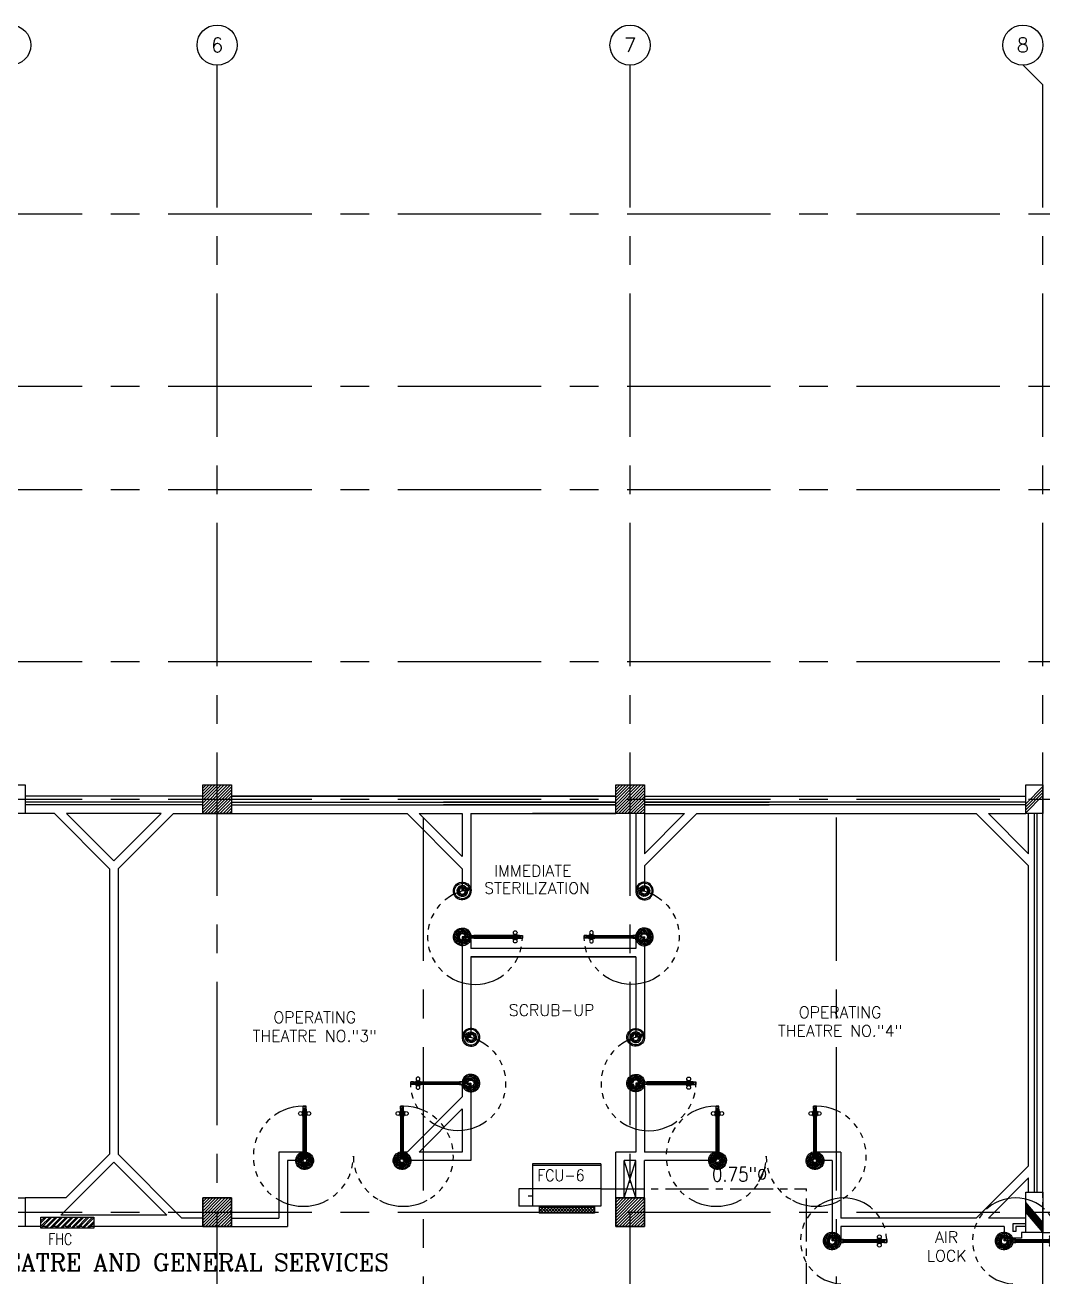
# Model space of a CAD drawing. Extents: x 417866242 to 417866861, y 43498051 to 43498155.
# Drawn here: x 417866803.92 to 417866821.67, y 43498132.91 to 43498154.73 of the extents above; entities that cross this region are included whole.
import ezdxf
from ezdxf.enums import TextEntityAlignment as Align

# ---------------------------------------------------------------- set-up
doc = ezdxf.new("R2010")
doc.units = 0
doc.header["$MEASUREMENT"] = 0
for name, pattern in [('CENTER2', [1.125, 0.75, -0.125, 0.125, -0.125]), ('CENTERX2', [4, 2.5, -0.5, 0.5, -0.5]), ('HIDDEN', [0.375, 0.25, -0.125])]:
    doc.linetypes.add(name, pattern=pattern)
doc.layers.get('0').update_dxf_attribs({"linetype": 'CONTINUOUS'})
for name, color, linetype in [('AC-CH', 6, 'CENTER2'), ('AC-CHT', 2, 'CONTINUOUS'), ('AX', 11, 'CONTINUOUS'), ('AX-CR', 7, 'CONTINUOUS'), ('AX-TXT', 2, 'CONTINUOUS'), ('AXES', 11, 'CENTERX2'), ('COL', 11, 'CONTINUOUS'), ('DOOR', 11, 'CONTINUOUS'), ('FCU', 6, 'CONTINUOUS'), ('FHC', 11, 'CONTINUOUS'), ('HAT', 11, 'CONTINUOUS'), ('INSUL', 11, 'CONTINUOUS'), ('RM-NAME', 11, 'CONTINUOUS'), ('ROOF', 11, 'CONTINUOUS'), ('SHAFT', 11, 'CONTINUOUS'), ('TEXTN', 2, 'CONTINUOUS'), ('WALL', 11, 'CONTINUOUS')]:
    doc.layers.add(name, color=color, linetype=linetype)
doc.styles.add('KHRS2', font='ROMANS.shx', dxfattribs={"height": 200})
doc.styles.add('ROMANC', font='romanc', dxfattribs={"height": 0.1})
doc.styles.add('ROMANS', font='ROMANS.shx', dxfattribs={"width": 0.6})

# ---------------------------------------------------------------- blocks, each defined once
blk = doc.blocks.new('A$C1DFA4FE8')
at = {"layer": 'DOOR', "color": 0, "linetype": 'ByBlock'}
for p, q in [((0.4128956971253501, 1630.930816745182), (0.4128956971253501, 1580.930816745182)), ((0.4128956971253501, 1580.930816745182), (0.4128956971253501, 1630.930816745182)), ((50.41289569712535, 1630.930816745182), (0.4128956971253501, 1630.930816745182)), ((50.41289569712535, 1580.930816745182), (0.4128956970962463, 1580.930816745706)), ((30.41289569712535, 1613.930816745182), (30.41289569712535, 1597.930816745182)), ((50.41289569712535, 1613.930816745211), (30.41289569712535, 1613.930816745211)), ((50.41289569712535, 1597.930816745182), (30.41289569712535, 1597.930816745182)), ((50.41289569712535, 1630.930816745182), (50.41289569712535, 1613.930816745211)), ((50.41289569712535, 1597.930816745182), (50.41289569712535, 1580.930816745182)), ((750.4128956971254, 1613.930816745211), (750.4128956971254, 1630.930816745211)), ((750.4128956971254, 1630.930816745211), (800.4128956971254, 1630.930816745211)), ((770.4128956971254, 1613.930816745211), (750.4128956971254, 1613.930816745211)), ((750.4128956971254, 1580.930816745211), (750.4128956971254, 1597.930816745211)), ((750.4128956971254, 1597.930816745211), (770.4128956971254, 1597.930816745211)), ((800.4128956971254, 1580.930816745211), (750.4128956971254, 1580.930816745211)), ((770.4128956971254, 1597.930816745211), (770.4128956971254, 1613.930816745211)), ((950.4128956971254, 1655.930816745211), (800.4128956971254, 1655.930816745211)), ((800.4128956971254, 1655.930816745211), (800.4128956971254, 1630.930816745211)), ((800.4128956971254, 1580.930816745211), (800.4128956971254, 1630.930816745211)), ((800.4128956971254, 1630.930816745211), (850.4128956971254, 1630.930816745211)), ((850.4128956971254, 1630.930816745211), (850.4128956971254, 1605.930816745211)), ((850.4128956971254, 1605.930816745211), (950.4128956971254, 1605.930816745211)), ((950.4128956971254, 1605.930816745211), (950.4128956971254, 1655.930816745211)), ((0.4128956971253501, 80.93081674524001), (0.4128956971253501, 130.93081674524)), ((0.4128956971253501, 130.93081674524), (0.4128956971253501, 80.93081674524001)), ((50.41289569712535, 130.93081674524), (0.4128956970962463, 130.9308167447161)), ((50.41289569712535, 80.93081674524001), (0.4128956971253501, 80.93081674524001)), ((30.41289569712535, 97.93081674524001), (30.41289569712535, 113.93081674524)), ((50.41289569712535, 113.93081674524), (30.41289569712535, 113.93081674524)), ((50.41289569712535, 97.9308167452109), (30.41289569712535, 97.9308167452109)), ((50.41289569712535, 113.93081674524), (50.41289569712535, 130.93081674524)), ((50.41289569712535, 80.93081674524001), (50.41289569712535, 97.9308167452109)), ((82.7704384757235, 130.93081674524), (82.7704384757235, 138.1308167452808)), ((172.7704384757235, 138.1308167452808), (82.7704384757235, 138.1308167452808)), ((82.7704384757235, 80.93081674524001), (82.7704384757235, 73.73081674517016)), ((172.7704384757235, 73.73081674517016), (82.7704384757235, 73.73081674517016)), ((95.37043847572932, 138.1308167452808), (95.37043847572932, 147.1308167452808)), ((95.37043847572932, 147.1308167452808), (160.1704384757177, 147.1308167452808)), ((95.37043847572932, 138.1308167452808), (160.1704384757177, 138.1308167452808)), ((95.37043847572932, 73.73081674517016), (95.37043847572932, 64.73081674517016)), ((95.37043847572932, 73.73081674517016), (160.1704384757177, 73.73081674517016)), ((95.37043847572932, 64.73081674517016), (160.1704384757177, 64.73081674517016)), ((160.1704384757177, 138.1308167452808), (160.1704384757177, 147.1308167452808)), ((160.1704384757177, 73.73081674517016), (160.1704384757177, 64.73081674517016)), ((172.7704384757235, 130.93081674524), (172.7704384757235, 138.1308167452808)), ((172.7704384757235, 80.93081674524001), (172.7704384757235, 73.73081674517016)), ((750.4128956971254, 130.9308167452109), (750.4128956971254, 113.9308167452109)), ((800.4128956971254, 130.9308167452109), (750.4128956971254, 130.9308167452109)), ((750.4128956971254, 113.9308167452109), (770.4128956971254, 113.9308167452109)), ((750.4128956971254, 97.9308167452109), (750.4128956971254, 80.9308167452109)), ((770.4128956971254, 97.9308167452109), (750.4128956971254, 97.9308167452109)), ((750.4128956971254, 80.9308167452109), (800.4128956971254, 80.9308167452109)), ((770.4128956971254, 113.9308167452109), (770.4128956971254, 97.9308167452109)), ((800.4128956971254, 130.9308167452109), (800.4128956971254, 80.9308167452109)), ((800.4128956971254, 55.9308167452109), (800.4128956971254, 80.9308167452109)), ((800.4128956971254, 80.9308167452109), (850.4128956971254, 80.9308167452109)), ((950.4128956971254, 55.9308167452109), (800.4128956971254, 55.9308167452109)), ((850.4128956971254, 105.9308167452109), (950.4128956971254, 105.9308167452109)), ((850.4128956971254, 80.9308167452109), (850.4128956971254, 105.9308167452109)), ((950.4128956971254, 105.9308167452109), (950.4128956971254, 55.9308167452109))]:
    blk.add_line(p, q, dxfattribs=at)
at = {"layer": 'DOOR', "linetype": 'ByBlock'}
for p, q in [((750.4128956971254, 1630.930816745211), (50.41289569712535, 1630.930816745182)), ((750.4128956971254, 1613.930816745211), (50.41289569712535, 1613.930816745211)), ((750.4128956971254, 1597.930816745211), (50.41289569712535, 1597.930816745182)), ((50.41289569712535, 1580.930816745182), (750.4128956971254, 1580.930816745211)), ((50.41289569712535, 130.93081674524), (750.4128956971254, 130.9308167452109)), ((750.4128956971254, 113.9308167452109), (50.41289569712535, 113.93081674524)), ((750.4128956971254, 97.9308167452109), (50.41289569712535, 97.9308167452109)), ((750.4128956971254, 80.9308167452109), (50.41289569712535, 80.93081674524001))]:
    blk.add_line(p, q, dxfattribs=at)
at = {"layer": 'DOOR', "color": 9, "linetype": 'ByBlock'}
for p, q in [((950.4128956971254, 1605.930816745211), (836.7029657046805, 1655.930816745211)), ((950.4128956971254, 1605.930816745211), (850.4128956971254, 1619.288102788705)), ((950.4128956971254, 1605.930816745211), (910.2671613812709, 1655.930816745211)), ((950.4128956971254, 105.9308167452109), (836.7029657046805, 55.9308167452109)), ((950.4128956971254, 105.9308167452109), (850.4128956971254, 92.57353070171666)), ((950.4128956971254, 105.9308167452109), (910.2671613812709, 55.9308167452109))]:
    blk.add_line(p, q, dxfattribs=at)
at = {"layer": 'DOOR', "color": 0, "linetype": 'ByBlock'}
for centre in [(127.7704384757235, 179.4617609601992), (127.7704384757235, 32.39987253022264)]:
    blk.add_circle(centre, 32.39999999998526, dxfattribs=at)
at = {"layer": 'DOOR', "linetype": 'HIDDEN', "ltscale": 0.5}
for centre, start, end in [((751.584770697089, 1605.930816745182), 178.0938237649878, 273.7249371334132), ((751.584770697089, 105.93081674524), 86.27506286658672, 181.9061762350122)]:
    blk.add_arc(centre, 751.5877765044983, start, end, dxfattribs=at)
at = {"layer": 'DOOR', "color": 9, "linetype": 'ByBlock'}
for centre, radius, start, end in [((950.4128956971254, 1605.930816745211), 154.4019578127773, 161.1052885492919, 166.2857707775487), ((950.4128956971254, 1605.930816745211), 134.4019578127773, 158.1598493930306, 169.2800236451594), ((950.4128956971254, 1605.930816745211), 114.4019578127773, 154.0838418820621, 167.3774258712913), ((950.4128956971254, 1605.930816745211), 94.40195781277725, 148.0181880330829, 180), ((950.4128956971254, 1605.930816745211), 74.40195781277725, 137.776426416831, 180), ((950.4128956971254, 1605.930816745211), 54.40195781277725, 113.2073828919769, 180), ((950.4128956971254, 1605.930816745211), 34.40195781277725, 90.00000000000001, 180), ((950.4128956971254, 1605.930816745211), 14.40195781277725, 90.00000000000001, 180), ((950.4128956971254, 105.9308167452109), 154.4019578127773, 193.7142292224513, 198.8947114507081), ((950.4128956971254, 105.9308167452109), 134.4019578127773, 190.7199763548406, 201.8401506069695), ((950.4128956971254, 105.9308167452109), 114.4019578127773, 192.6225741287087, 205.9161581179379), ((950.4128956971254, 105.9308167452109), 94.40195781277725, 180, 211.9818119669171), ((950.4128956971254, 105.9308167452109), 74.40195781277725, 180, 222.223573583169), ((950.4128956971254, 105.9308167452109), 54.40195781277725, 180, 246.7926171080232), ((950.4128956971254, 105.9308167452109), 34.40195781277725, 180, 270), ((950.4128956971254, 105.9308167452109), 14.40195781277725, 180, 270)]:
    blk.add_arc(centre, radius, start, end, dxfattribs=at)
blk = doc.blocks.new('DOOR90')
at = {"layer": 'DOOR', "color": 7, "linetype": 'ByBlock'}
for p, q in [((-150, 0), (0, 0)), ((-150, 0), (-150, -25)), ((0, -50), (-113.7099299924448, 0)), ((0, -50), (-40.1457343158545, 0)), ((0, -50), (0, 0)), ((-1000, -25), (-1050, -25)), ((-1050, -75), (-1050, -25)), ((-1050, -25), (-1050, -75)), ((-1000, -75), (-1050, -74.99999999947613)), ((-1000, -41.9999999999709), (-1020, -41.9999999999709)), ((-1020, -42), (-1020, -58)), ((-1000, -58), (-1020, -58)), ((-1000, -25), (-1000, -41.9999999999709)), ((-1000, -58), (-1000, -75)), ((-877.6424572214019, -17.79999999995925), (-967.6424572214019, -17.79999999995925)), ((-967.6424572214019, -25), (-967.6424572214019, -17.79999999995925)), ((-967.6424572214019, -75), (-967.6424572214019, -82.20000000004075)), ((-877.6424572214019, -82.20000000004075), (-967.6424572214019, -82.20000000004075)), ((-955.0424572214251, -8.799999999959255), (-890.2424572213786, -8.799999999959255)), ((-955.0424572214251, -17.79999999995925), (-955.0424572214251, -8.799999999959255)), ((-955.0424572214251, -17.79999999995925), (-890.2424572213786, -17.79999999995925)), ((-955.0424572214251, -82.20000000004075), (-890.2424572213786, -82.20000000004075)), ((-955.0424572214251, -82.20000000004075), (-955.0424572214251, -91.20000000004075)), ((-955.0424572214251, -91.20000000004075), (-890.2424572213786, -91.20000000004075)), ((-890.2424572213786, -17.79999999995925), (-890.2424572213786, -8.799999999959255)), ((-890.2424572213786, -82.20000000004075), (-890.2424572213786, -91.20000000004075)), ((-877.6424572214019, -25), (-877.6424572214019, -17.79999999995925)), ((-877.6424572214019, -75), (-877.6424572214019, -82.20000000004075)), ((-200, -25), (-150, -25)), ((-200, -42), (-200, -25)), ((-180, -42), (-200, -42)), ((-200, -58), (-180, -58)), ((-200, -75), (-200, -58)), ((-150, -75), (-200, -75)), ((-180, -58), (-180, -42)), ((-150, -25), (-100, -25)), ((-150, -75), (-150, -25)), ((-100, -25), (-100, -50)), ((0, -50), (-100, -36.64271395650576)), ((-100, -50), (0, -50)), ((0, -850), (-113.7099299924448, -900)), ((-100, -875), (-100, -850)), ((0, -850), (-100, -863.3572860434942)), ((-100, -850), (0, -850)), ((0, -850), (-40.1457343158545, -900)), ((0, -850), (0, -900)), ((-150, -875), (-100, -875)), ((-150, -900), (-150, -875)), ((-150, -900), (0, -900)), ((0, -900), (-150, -900))]:
    blk.add_line(p, q, dxfattribs=at)
at = {"layer": 'DOOR', "linetype": 'ByBlock'}
for p, q in [((-200, -25), (-1000, -25)), ((-200, -42), (-1000, -41.9999999999709)), ((-200, -58), (-1000, -58)), ((-1000, -75), (-200, -75))]:
    blk.add_line(p, q, dxfattribs=at)
at = {"layer": 'DOOR', "color": 7, "linetype": 'ByBlock'}
for centre in [(-922.6424572214019, 23.53094421501737), (-922.6424572214019, -123.5309442149592)]:
    blk.add_circle(centre, 32.39999999998526, dxfattribs=at)
for centre, radius, start, end in [((0, -50), 154.4019578127773, 161.1052885482714, 166.2857707768669), ((0, -50), 94.40195781277725, 148.0181880328085, 180), ((0, -50), 134.4019578127773, 158.159849394549, 169.2800236450682), ((0, -50), 114.4019578127773, 154.0838418822192, 167.37742587102), ((0, -50), 74.40195781277725, 137.7764264185456, 180), ((0, -50), 54.40195781277725, 113.2073828924446, 180), ((0, -50), 34.40195781277725, 90, 180), ((0, -50), 14.40195781277725, 90, 180), ((0, -850), 94.40195781277725, 180, 211.9818119671915), ((0, -850), 74.40195781277725, 180, 222.2235735814543), ((0, -850), 54.40195781277725, 180, 246.7926171075554), ((0, -850), 34.40195781277725, 180, 270), ((0, -850), 14.40195781277725, 180, 270), ((0, -850), 154.4019578127773, 193.7142292231331, 198.8947114517286), ((0, -850), 134.4019578127773, 190.7199763549318, 201.840150605451)]:
    blk.add_arc(centre, radius, start, end, dxfattribs=at)
at = {"layer": 'DOOR', "linetype": 'HIDDEN', "ltscale": 0.5}
blk.add_arc((-222.2222222220153, -49.99999999976717), 828.155208510499, 178.270116378131, 275.0030377036063, dxfattribs=at)
blk = doc.blocks.new('D1')
at = {"layer": 'DOOR', "color": 0, "linetype": 'ByBlock'}
for p, q in [((24.99999999953434, 948.5702604828402), (74.99999999953434, 948.5702604828402)), ((74.99999999953434, 948.5702604828402), (24.99999999953434, 948.5702604828402)), ((24.99999999953434, 898.5702604828402), (24.99999999953434, 948.5702604828402)), ((24.99999999953434, 898.5702604828402), (41.99999999950523, 898.5702604828402)), ((41.99999999953434, 918.5702604828402), (57.99999999953434, 918.5702604828402)), ((41.99999999950523, 898.5702604828402), (41.99999999950523, 918.5702604828402)), ((57.99999999953434, 898.5702604828402), (57.99999999953434, 918.5702604828402)), ((57.99999999953434, 898.5702604828402), (74.99999999953434, 898.5702604828402)), ((74.99999999953434, 898.5702604828402), (74.99999999901047, 948.5702604828693)), ((1775.000000000466, 948.5702604828402), (1725.000000000466, 948.5702604828402)), ((1725.000000000466, 948.5702604828402), (1775.000000000466, 948.5702604828402)), ((1725.000000000466, 898.5702604828402), (1725.00000000099, 948.5702604828693)), ((1742.000000000466, 898.5702604828402), (1725.000000000466, 898.5702604828402)), ((1758.000000000466, 918.5702604828402), (1742.000000000466, 918.5702604828402)), ((1742.000000000466, 898.5702604828402), (1742.000000000466, 918.5702604828402)), ((1758.000000000495, 898.5702604828402), (1758.000000000495, 918.5702604828402)), ((1775.000000000466, 898.5702604828402), (1758.000000000495, 898.5702604828402)), ((1775.000000000466, 898.5702604828402), (1775.000000000466, 948.5702604828402)), ((17.79999999946449, 853.6127177042363), (8.79999999946449, 853.6127177042363)), ((8.79999999946449, 853.6127177042363), (8.79999999946449, 788.8127177042479)), ((17.79999999946449, 788.8127177042479), (8.79999999946449, 788.8127177042479)), ((24.99999999953434, 866.2127177042421), (17.79999999946449, 866.2127177042421)), ((17.79999999946449, 776.2127177042712), (17.79999999946449, 866.2127177042421)), ((17.79999999946449, 853.6127177042363), (17.79999999946449, 788.8127177042479)), ((24.99999999953434, 776.2127177042421), (17.79999999946449, 776.2127177042712)), ((74.99999999953434, 866.2127177042421), (82.19999999957508, 866.2127177042421)), ((74.99999999953434, 776.2127177042421), (82.19999999957508, 776.2127177042421)), ((82.19999999957508, 776.2127177042421), (82.19999999957508, 866.2127177042421)), ((82.19999999957508, 853.6127177042363), (91.19999999957508, 853.6127177042363)), ((82.19999999957508, 853.6127177042363), (82.19999999957508, 788.8127177042479)), ((82.19999999957508, 788.8127177042479), (91.19999999957508, 788.8127177042479)), ((91.19999999957508, 853.6127177042363), (91.19999999957508, 788.8127177042479)), ((1717.800000000425, 853.6127177042363), (1708.800000000425, 853.6127177042363)), ((1708.800000000425, 853.6127177042363), (1708.800000000425, 788.8127177042479)), ((1717.800000000425, 788.8127177042479), (1708.800000000425, 788.8127177042479)), ((1725.000000000466, 866.2127177042421), (1717.800000000425, 866.2127177042421)), ((1717.800000000425, 776.2127177042421), (1717.800000000425, 866.2127177042421)), ((1717.800000000425, 853.6127177042363), (1717.800000000425, 788.8127177042479)), ((1725.000000000466, 776.2127177042421), (1717.800000000425, 776.2127177042421)), ((1775.000000000466, 866.2127177042421), (1782.200000000536, 866.2127177042421)), ((1775.000000000466, 776.2127177042421), (1782.200000000536, 776.2127177042712)), ((1782.200000000536, 776.2127177042712), (1782.200000000536, 866.2127177042421)), ((1782.200000000536, 853.6127177042363), (1791.200000000536, 853.6127177042363)), ((1782.200000000536, 853.6127177042363), (1782.200000000536, 788.8127177042479)), ((1782.200000000536, 788.8127177042479), (1791.200000000536, 788.8127177042479)), ((1791.200000000536, 853.6127177042363), (1791.200000000536, 788.8127177042479)), ((0, 0), (0, 150)), ((0, 150), (25, 150)), ((25, 0), (0, 0)), ((25, 150), (25, 0)), ((42, 125), (25, 125)), ((25, 125), (25, 75)), ((75, 75), (25, 75)), ((42, 105), (42, 125)), ((58, 105), (42, 105)), ((75, 125), (58, 125)), ((58, 125), (58, 105)), ((75, 75), (75, 125)), ((1725, 125), (1742, 125)), ((1725, 75), (1725, 125)), ((1725, 75), (1775, 75)), ((1742, 125), (1742, 105)), ((1742, 105), (1758, 105)), ((1758, 125), (1775, 125)), ((1758, 105), (1758, 125)), ((1800, 150), (1775, 150)), ((1775, 150), (1775, 0)), ((1775, 125), (1775, 75)), ((1775, 0), (1800, 0)), ((1800, 0), (1800, 150))]:
    blk.add_line(p, q, dxfattribs=at)
at = {"layer": 'DOOR', "linetype": 'ByBlock'}
for p, q in [((25, 125), (24.99999999953434, 898.5702604828402)), ((42, 125), (41.99999999950523, 898.5702604828402)), ((58, 125), (57.99999999953434, 898.5702604828402)), ((74.99999999953434, 898.5702604828402), (75, 125)), ((1725.000000000466, 898.5702604828402), (1725, 125)), ((1742, 125), (1742.000000000466, 898.5702604828402)), ((1758, 125), (1758.000000000495, 898.5702604828402)), ((1775, 125), (1775.000000000466, 898.5702604828402))]:
    blk.add_line(p, q, dxfattribs=at)
at = {"layer": 'DOOR', "color": 9, "linetype": 'ByBlock'}
for p, q in [((25, 56.85496499622241), (0, 113.7099299924448)), ((25, 20.07286715795635), (0, 40.1457343158545)), ((1775, 56.85496499622241), (1800, 113.7099299924448)), ((1775, 20.07286715795635), (1800, 40.1457343158545))]:
    blk.add_line(p, q, dxfattribs=at)
at = {"layer": 'DOOR', "color": 0, "linetype": 'ByBlock'}
for centre in [(-23.53094421548303, 821.2127177042712), (123.5309442144935, 821.2127177042712), (1676.469055785506, 821.2127177042712), (1823.530944215483, 821.2127177042712)]:
    blk.add_circle(centre, 32.39999999998526, dxfattribs=at)
at = {"layer": 'DOOR', "linetype": 'HIDDEN', "ltscale": 0.5}
for centre, start, end in [((27.50272720248904, 76.0759138041758), 359.9293461532733, 90.16435099361281), ((1772.497272797511, 76.0759138041758), 89.8356490063872, 180.0706538467267)]:
    blk.add_arc(centre, 872.4979361749862, start, end, dxfattribs=at)
at = {"layer": 'DOOR', "color": 9, "linetype": 'ByBlock'}
for centre, radius, start, end in [((50, 0), 154.4019578127773, 103.7142292229355, 108.8947114514586), ((50, 0), 134.4019578127773, 100.7199763555959, 111.8401506068453), ((50, 0), 114.4019578127773, 102.6225741279842, 115.9161581181557), ((50, 0), 94.40195781277725, 105.3565554894164, 121.9818119675451), ((50, 0), 74.40195781277725, 109.6341292402971, 132.2235735831924), ((50, 0), 54.40195781277725, 117.3575759333726, 156.7926171083217), ((50, 0), 34.40195781277725, 136.6106879090853, 180), ((1750, 0), 134.4019578127773, 68.1598493931547, 79.28002364440412), ((1750, 0), 114.4019578127773, 64.08384188184428, 77.37742587201579), ((1750, 0), 94.40195781277725, 58.01818803245493, 74.6434445105836), ((1750, 0), 74.40195781277725, 47.77642641680761, 70.36587075970293), ((1750, 0), 54.40195781277725, 23.20738289167832, 62.64242406662736), ((1750, 0), 34.40195781277725, 0, 43.3893120909147), ((1750, 0), 154.4019578127773, 71.10528854854142, 76.28577077706451)]:
    blk.add_arc(centre, radius, start, end, dxfattribs=at)
blk = doc.blocks.new('AXU')
at = {"layer": 'AX-CR'}
blk.add_circle((0, 350), 350.0000000000014, dxfattribs=at)
at = {"layer": 'AX-TXT', "style": 'ROMANS'}
blk.add_attdef('AX', text='', height=250, dxfattribs=at).set_placement((0, 350), align=Align.MIDDLE)
blk = doc.blocks.new('*X89')
at = {"color": 0}
for p, q in [((49339.2220864853, 169936.283617851), (49792.672442446, 170389.7339738117)), ((49339.2220864853, 169989.31662644), (49739.63943385701, 170389.7339738117)), ((49339.22208648529, 170042.3496350289), (49686.60642526802, 170389.7339738117)), ((49339.22208648529, 170095.382643618), (49633.57341667903, 170389.7339738117)), ((49339.22208648529, 170148.4156522069), (49580.54040809004, 170389.7339738117)), ((49339.22208648529, 170201.4486607959), (49527.50739950105, 170389.7339738117)), ((49339.22208648529, 170254.4816693849), (49474.47439091206, 170389.7339738117)), ((49339.22208648528, 170307.5146779739), (49421.44138232306, 170389.7339738117)), ((49339.22208648528, 170360.5476865629), (49368.40837373408, 170389.7339738117)), ((49345.705451035, 169889.7339738117), (49839.22208648521, 170383.2506092619)), ((49398.73845962399, 169889.7339738117), (49839.22208648522, 170330.2176006729)), ((49451.77146821298, 169889.7339738117), (49839.22208648522, 170277.1845920839)), ((49504.80447680197, 169889.7339738117), (49839.22208648523, 170224.1515834949)), ((49557.83748539096, 169889.7339738117), (49839.22208648523, 170171.1185749059)), ((49610.87049397995, 169889.7339738117), (49839.22208648523, 170118.085566317)), ((49663.90350256894, 169889.7339738117), (49839.22208648524, 170065.052557728)), ((49716.93651115793, 169889.7339738117), (49839.22208648524, 170012.019549139)), ((49769.96951974693, 169889.7339738117), (49839.22208648524, 169958.98654055)), ((49823.00252833591, 169889.7339738117), (49839.22208648524, 169905.953531961))]:
    blk.add_line(p, q, dxfattribs=at)
blk = doc.blocks.new('*X88')
at = {"color": 0}
for p, q in [((42139.22208648524, 169895.7397773647), (42633.21628293221, 170389.7339738117)), ((42139.22208648524, 169948.7727859537), (42580.18327434322, 170389.7339738117)), ((42139.22208648524, 170001.8057945427), (42527.15026575423, 170389.7339738117)), ((42139.22208648524, 170054.8388031317), (42474.11725716524, 170389.7339738117)), ((42139.22208648523, 170107.8718117207), (42421.08424857625, 170389.7339738117)), ((42139.22208648523, 170160.9048203097), (42368.05123998725, 170389.7339738117)), ((42139.22208648523, 170213.9378288986), (42315.01823139827, 170389.7339738117)), ((42139.22208648522, 170266.9708374876), (42261.98522280927, 170389.7339738117)), ((42139.22208648522, 170320.0038460766), (42208.95221422028, 170389.7339738117)), ((42139.22208648521, 170373.0368546656), (42155.91920563129, 170389.7339738117)), ((42186.2492915212, 169889.7339738117), (42639.22208648516, 170342.7067687756)), ((42239.28230011019, 169889.7339738117), (42639.22208648516, 170289.6737601866)), ((42292.31530869919, 169889.7339738117), (42639.22208648516, 170236.6407515977)), ((42345.34831728818, 169889.7339738117), (42639.22208648517, 170183.6077430087)), ((42398.38132587717, 169889.7339738117), (42639.22208648517, 170130.5747344197)), ((42451.41433446616, 169889.7339738117), (42639.22208648518, 170077.5417258307)), ((42504.44734305515, 169889.7339738117), (42639.22208648518, 170024.5087172417)), ((42557.48035164414, 169889.7339738117), (42639.22208648518, 169971.4757086527)), ((42610.51336023313, 169889.7339738117), (42639.22208648518, 169918.4427000637))]:
    blk.add_line(p, q, dxfattribs=at)
blk = doc.blocks.new('*X84')
at = {"color": 0}
for p, q in [((49339.2220864853, 177095.7397773648), (49833.21628293221, 177589.7339738117)), ((49339.22208648531, 177148.7727859538), (49780.18327434322, 177589.7339738117)), ((49339.22208648531, 177201.8057945428), (49727.15026575423, 177589.7339738117)), ((49339.22208648531, 177254.8388031317), (49674.11725716524, 177589.7339738117)), ((49339.22208648532, 177307.8718117207), (49621.08424857625, 177589.7339738117)), ((49339.22208648532, 177360.9048203097), (49568.05123998726, 177589.7339738117)), ((49339.22208648532, 177413.9378288987), (49515.01823139827, 177589.7339738117)), ((49339.22208648532, 177466.9708374877), (49461.98522280928, 177589.7339738117)), ((49339.22208648533, 177520.0038460767), (49408.95221422028, 177589.7339738117)), ((49339.22208648533, 177573.0368546657), (49355.9192056313, 177589.7339738117)), ((49386.24929152121, 177089.7339738117), (49839.22208648527, 177542.7067687757)), ((49439.2823001102, 177089.7339738117), (49839.22208648526, 177489.6737601868)), ((49492.31530869919, 177089.7339738117), (49839.22208648526, 177436.6407515978)), ((49545.34831728818, 177089.7339738117), (49839.22208648526, 177383.6077430088)), ((49598.38132587717, 177089.7339738117), (49839.22208648526, 177330.5747344198)), ((49651.41433446616, 177089.7339738117), (49839.22208648525, 177277.5417258308)), ((49704.44734305515, 177089.7339738117), (49839.22208648525, 177224.5087172418)), ((49757.48035164415, 177089.7339738117), (49839.22208648525, 177171.4757086528)), ((49810.51336023313, 177089.7339738117), (49839.22208648524, 177118.4427000638))]:
    blk.add_line(p, q, dxfattribs=at)
blk = doc.blocks.new('*X83')
at = {"color": 0}
for p, q in [((42139.22208648524, 177108.2289454675), (42620.72711482943, 177589.7339738117)), ((42139.22208648524, 177161.2619540565), (42567.69410624044, 177589.7339738117)), ((42139.22208648525, 177214.2949626455), (42514.66109765145, 177589.7339738117)), ((42139.22208648525, 177267.3279712345), (42461.62808906245, 177589.7339738117)), ((42139.22208648526, 177320.3609798235), (42408.59508047347, 177589.7339738117)), ((42139.22208648526, 177373.3939884125), (42355.56207188447, 177589.7339738117)), ((42139.22208648526, 177426.4269970015), (42302.52906329548, 177589.7339738117)), ((42139.22208648526, 177479.4600055905), (42249.49605470649, 177589.7339738117)), ((42139.22208648526, 177532.4930141795), (42196.4630461175, 177589.7339738117)), ((42139.22208648527, 177585.5260227684), (42143.43003752851, 177589.7339738117)), ((42173.76012341842, 177089.7339738117), (42639.22208648521, 177555.1959368785)), ((42226.79313200741, 177089.7339738117), (42639.22208648521, 177502.1629282895)), ((42279.8261405964, 177089.7339738117), (42639.22208648521, 177449.1299197005)), ((42332.85914918539, 177089.7339738117), (42639.2220864852, 177396.0969111115)), ((42385.89215777438, 177089.7339738117), (42639.2220864852, 177343.0639025225)), ((42438.92516636338, 177089.7339738117), (42639.22208648519, 177290.0308939335)), ((42491.95817495236, 177089.7339738117), (42639.22208648519, 177236.9978853445)), ((42544.99118354136, 177089.7339738117), (42639.22208648518, 177183.9648767555)), ((42598.02419213035, 177089.7339738117), (42639.22208648518, 177130.9318681665))]:
    blk.add_line(p, q, dxfattribs=at)
blk = doc.blocks.new('RM1')
at = {"layer": 'RM-NAME', "style": 'ROMANS'}
for tag, p in [('ROOMNAME1', (0, 323.8095238059759)), ('ROOMNAME2', (0, 0))]:
    blk.add_attdef(tag, text='', height=200, dxfattribs=at).set_placement(p, align=Align.MIDDLE)
blk = doc.blocks.new('COL50')
at = {"layer": 'COL'}
blk.add_lwpolyline([(-249.9999999999709, 250), (-249.9999999999418, -250), (250, -250), (249.9999999999709, 250)], close=True, dxfattribs=at)
blk = doc.blocks.new('C11')
at = {"layer": 'HAT'}
h = blk.add_hatch(dxfattribs=at)
h.set_pattern_fill('ANSI31', color=256, scale=300, style=0)
h.set_pattern_definition([(45, (-248556.1822811713, -75061.0053373936), (-26.51650429449553, 26.51650429449553), [])])
h.paths.add_polyline_path([(300.0000000000291, 700), (-2.91038304567337e-11, 700), (0, 349.9999999998981), (300.0000000000291, 349.9999999998981)])
h.paths.add_polyline_path([(300, 349.9999999998981), (-2.91038304567337e-11, 349.9999999998981), (-2.91038304567337e-11, 0), (300.0000000000291, 0)])
at = {"layer": 'COL'}
blk.add_lwpolyline([(300.0000000000291, 700), (299.9999999999709, 0), (0, 0), (0, 700)], close=True, dxfattribs=at)
blk = doc.blocks.new('*X37')
at = {"color": 0}
for p, q in [((-750.2433014437457, 2537.8032310737), (-672.2561432365363, 2615.790389280909)), ((-750.243301443746, 2590.836239662691), (-725.2891518255274, 2615.790389280909)), ((-659.6350886662223, 2515.790389280909), (-750.2433014437461, 2606.398602058433)), ((-712.6680972552134, 2515.790389280909), (-750.2433014437458, 2553.365593469442)), ((-719.2231346475452, 2515.790389280909), (-619.2231346475452, 2615.790389280909)), ((-606.6020800772312, 2515.790389280909), (-706.6020800772312, 2615.790389280909)), ((-666.190126058554, 2515.790389280909), (-566.1901260585541, 2615.790389280909)), ((-553.5690714882402, 2515.790389280909), (-653.5690714882402, 2615.790389280909)), ((-613.157117469563, 2515.790389280909), (-513.1571174695631, 2615.790389280909)), ((-500.5360628992491, 2515.790389280909), (-600.5360628992491, 2615.790389280909)), ((-560.124108880572, 2515.790389280909), (-460.124108880572, 2615.790389280909)), ((-447.5030543102581, 2515.790389280909), (-547.503054310258, 2615.790389280909)), ((-507.0911002915809, 2515.790389280909), (-407.0911002915809, 2615.790389280909)), ((-394.470045721267, 2515.790389280909), (-494.470045721267, 2615.790389280909)), ((-454.0580917025898, 2515.790389280909), (-354.0580917025898, 2615.790389280909)), ((-341.4370371322759, 2515.790389280909), (-441.4370371322759, 2615.790389280909)), ((-401.0250831135987, 2515.790389280909), (-301.0250831135988, 2615.790389280909)), ((-288.4040285432848, 2515.790389280909), (-388.4040285432848, 2615.790389280909)), ((-347.9920745246076, 2515.790389280909), (-247.9920745246077, 2615.790389280909)), ((-235.3710199542938, 2515.790389280909), (-335.3710199542938, 2615.790389280909)), ((-294.9590659356166, 2515.790389280909), (-194.9590659356166, 2615.790389280909)), ((-182.3380113653027, 2515.790389280909), (-282.3380113653027, 2615.790389280909)), ((-241.9260573466255, 2515.790389280909), (-141.9260573466256, 2615.790389280909)), ((-129.3050027763116, 2515.790389280909), (-229.3050027763116, 2615.790389280909)), ((-188.8930487576345, 2515.790389280909), (-88.89304875763449, 2615.790389280909)), ((-76.27199418732056, 2515.790389280909), (-176.2719941873206, 2615.790389280909)), ((-135.8600401686434, 2515.790389280909), (-35.86004016864342, 2615.790389280909)), ((-23.23898559832949, 2515.790389280909), (-123.2389855983295, 2615.790389280909)), ((-82.82703157965233, 2515.790389280909), (17.17296842034765, 2615.790389280909)), ((29.79402299066158, 2515.790389280909), (-70.2059770093384, 2615.790389280909)), ((-29.79402299066158, 2515.790389280909), (70.2059770093384, 2615.790389280909)), ((82.82703157965233, 2515.790389280909), (-17.17296842034765, 2615.790389280909)), ((23.23898559832949, 2515.790389280909), (123.2389855983295, 2615.790389280909)), ((135.8600401686434, 2515.790389280909), (35.86004016864342, 2615.790389280909)), ((76.27199418732056, 2515.790389280909), (176.2719941873206, 2615.790389280909)), ((188.8930487576345, 2515.790389280909), (88.89304875763449, 2615.790389280909)), ((129.3050027763116, 2515.790389280909), (214.7566985562537, 2601.242085060851)), ((214.7566985562536, 2542.959748071281), (141.9260573466256, 2615.790389280909)), ((182.3380113653027, 2515.790389280909), (214.7566985562536, 2548.20907647186)), ((214.7566985562537, 2595.992756660272), (194.9590659356166, 2615.790389280909))]:
    blk.add_line(p, q, dxfattribs=at)
blk = doc.blocks.new('WAP16')
at = {"color": 6}
for p, q in [((-597, 0), (-597, -737)), ((-597, 0), (597, 0)), ((597, 0), (597, -737)), ((-597, -437), (597, -437)), ((-597, -737), (597, -737))]:
    blk.add_line(p, q, dxfattribs=at)
at = {"color": 3}
for p, q in [((-597, -32), (597, -32)), ((597, -437), (835, -437)), ((597, -562.0173622146249), (670.3489288687706, -562.0173622146249)), ((835, -437), (835, -737)), ((-482.5, -737), (-482.5, -862)), ((-482.5, -762), (482.5, -762)), ((-482.5, -862), (482.5, -862)), ((482.5, -737), (482.5, -862)), ((597, -737), (835, -737))]:
    blk.add_line(p, q, dxfattribs=at)
at = {"color": 11}
blk.add_blockref('*X37', (267.7433014512062, -3377.790389284492), dxfattribs=at)

msp = doc.modelspace()

# ---------------------------------------------------------------- hatches: boundary and pattern name
at = {"layer": 'FHC', "linetype": 'ByBlock', "ltscale": 0.3}
h = msp.add_hatch(dxfattribs=at)
h.set_pattern_fill('ANSI32', color=11, scale=0.175, style=0)
h.set_pattern_definition([(45, (417866571.9997963, 43498102.71375132), (-0.04640388251536718, 0.04640388251536719), []), (45, (417866572.0307323, 43498102.71375132), (-0.04640388251536718, 0.04640388251536719), [])])
h.paths.add_polyline_path([(417866805.1159786, 43498133.76475666), (417866805.1159786, 43498133.95475665), (417866804.1959786, 43498133.95475665), (417866804.1959786, 43498133.76475666)])
h.paths.add_polyline_path([(417866803.98337, 43498133.34363293), (417866803.98337, 43498133.76446626), (417866804.24587, 43498133.76446626), (417866804.24587, 43498133.34363293)], flags=9)
at = {"layer": 'HAT', "linetype": 'ByBlock', "ltscale": 0.3}
h = msp.add_hatch(dxfattribs=at)
h.set_pattern_fill('ANSI31', color=256, scale=300, style=0)
h.set_pattern_definition([(45.00042688913857, (417866562.8756243, 43498058.62858441), (-0.02651616290502259, 0.02651655803172738), [])])
h.paths.add_polyline_path([(417866821.6684747, 43498141.48975767), (417866821.3684785, 43498141.48975767), (417866821.3684785, 43498141.23975717), (417866821.6684747, 43498141.23975717)])
h.paths.add_polyline_path([(417866821.6684747, 43498141.23975717), (417866821.3684785, 43498141.23975717), (417866821.3684785, 43498140.98975666), (417866821.6684747, 43498140.98975666)])

# ---------------------------------------------------------------- linework, layer by layer
at = {"layer": 'AC-CH'}
for p in [(417866813.9616525, 43498134.44741846), (417866817.5444972, 43498112.15612842)]:
    msp.add_line(p, (417866817.5444973, 43498134.44741846), dxfattribs=at)
at = {"layer": 'AXES'}
for p, q in [((417866807.2684786, 43498075.55546302), (417866807.2684786, 43498154.03293495)), ((417866814.4684786, 43498075.55546302), (417866814.4684786, 43498154.03293495)), ((417866821.6684786, 43498153.69219407), (417866821.3184786, 43498154.04219408)), ((417866821.6684786, 43498075.55546302), (417866821.6684786, 43498153.69219407)), ((417866778.4170337, 43498151.43975665), (417866847.5084786, 43498151.43975665)), ((417866778.4170337, 43498148.43975665), (417866860.0157161, 43498148.43975665)), ((417866778.4170337, 43498146.63975666), (417866847.5084786, 43498146.63975666)), ((417866778.4170337, 43498143.63975666), (417866847.5084786, 43498143.63975666)), ((417866778.4170337, 43498141.23975666), (417866847.5084786, 43498141.23975666)), ((417866810.8684786, 43498082.41975666), (417866810.8684786, 43498141.23975666)), ((417866818.0684786, 43498082.41975666), (417866818.0684786, 43498141.23975666)), ((417866778.4170337, 43498134.03975666), (417866847.5084786, 43498134.03975666))]:
    msp.add_line(p, q, dxfattribs=at)
at = {"layer": 'COL'}
for p, q in [((417866821.3684785, 43498141.48975767), (417866821.6684747, 43498141.48975767)), ((417866821.3684785, 43498140.98975666), (417866821.3684785, 43498141.48975767)), ((417866821.6684747, 43498141.48975767), (417866821.6684747, 43498140.98975666)), ((417866821.6684747, 43498140.98975666), (417866821.3684785, 43498140.98975666))]:
    msp.add_line(p, q, dxfattribs=at)
for points in [[(417866807.0184785, 43498140.98975666), (417866807.0184785, 43498141.48975666), (417866807.5184785, 43498141.48975666), (417866807.5184785, 43498140.98975666)], [(417866814.2184785, 43498140.98975666), (417866814.2184785, 43498141.48975666), (417866814.7184785, 43498141.48975666), (417866814.7184785, 43498140.98975666)]]:
    msp.add_lwpolyline(points, close=True, dxfattribs=at)
at = {"layer": 'DOOR', "color": 0, "linetype": 'ByBlock'}
for p, q in [((417866808.7684777, 43498135.08979927), (417866808.7434776, 43498135.08979927)), ((417866808.7684777, 43498134.93979927), (417866808.7684777, 43498135.08979927)), ((417866810.5184777, 43498134.93979927), (417866810.5184777, 43498135.08979927)), ((417866810.5184777, 43498135.08979927), (417866810.5434777, 43498135.08979927)), ((417866815.9684776, 43498135.08975667), (417866815.9434776, 43498135.08975667)), ((417866815.9684776, 43498134.93975666), (417866815.9684776, 43498135.08975667)), ((417866817.7184776, 43498134.93975666), (417866817.7184776, 43498135.08975667)), ((417866817.7184776, 43498135.08975667), (417866817.7434776, 43498135.08975667))]:
    msp.add_line(p, q, dxfattribs=at)
at = {"layer": 'DOOR', "color": 9, "linetype": 'ByBlock'}
for centre, start, end in [((417866808.7934777, 43498135.08979927), 180, 223.3893134476816), ((417866810.4934776, 43498135.08979927), 316.6106865523183, 0), ((417866815.9934776, 43498135.08975667), 180, 223.3893134476816), ((417866817.6934776, 43498135.08975667), 316.6106865523183, 0)]:
    msp.add_arc(centre, 0.03440195781277725, start, end, dxfattribs=at)
at = {"layer": 'FHC', "linetype": 'ByBlock', "ltscale": 0.3}
msp.add_lwpolyline([(417866804.1959786, 43498133.95475665), (417866805.1159786, 43498133.95475665), (417866805.1159786, 43498133.76475666), (417866804.1959786, 43498133.76475666)], close=True, dxfattribs=at)
at = {"layer": 'INSUL'}
for p, q in [((417866807.0184786, 43498141.18975665), (417866803.9184786, 43498141.18975665)), ((417866807.0184786, 43498141.13975666), (417866803.9184786, 43498141.13975666)), ((417866807.5184786, 43498141.18975665), (417866814.2184786, 43498141.18975665)), ((417866807.5184786, 43498141.13975666), (417866814.2184786, 43498141.13975666)), ((417866814.2184786, 43498141.18975665), (417866811.2184786, 43498141.18975665)), ((417866814.2184786, 43498141.13975666), (417866811.2184786, 43498141.13975666)), ((417866814.7184786, 43498141.18975665), (417866816.8924233, 43498141.18975665)), ((417866821.3684786, 43498141.18975665), (417866814.7184786, 43498141.18975665)), ((417866814.7184786, 43498141.13975666), (417866816.8924233, 43498141.13975666)), ((417866821.3684786, 43498141.13975666), (417866814.7184786, 43498141.13975666)), ((417866821.5184786, 43498134.38975666), (417866821.5184786, 43498140.98975666)), ((417866821.5684786, 43498134.38975666), (417866821.5684786, 43498140.98975666)), ((417866821.3684786, 43498133.83975665), (417866821.1434786, 43498133.83975665)), ((417866821.1434786, 43498133.83975665), (417866821.1434786, 43498133.7022557)), ((417866821.1934786, 43498133.70225539), (417866821.1434786, 43498133.7022557)), ((417866821.3684786, 43498133.78975666), (417866821.1934786, 43498133.78975666)), ((417866821.1934786, 43498133.78975666), (417866821.1934786, 43498133.70225539))]:
    msp.add_line(p, q, dxfattribs=at)
at = {"layer": 'ROOF'}
msp.add_line((417866821.6684786, 43498133.68975665), (417866828.1934786, 43498133.68975665), dxfattribs=at)
at = {"layer": 'SHAFT'}
for p, q in [((417866814.5684786, 43498134.28975666), (417866814.3684786, 43498134.93975665)), ((417866814.3684786, 43498134.28975666), (417866814.5684786, 43498134.93975665))]:
    msp.add_line(p, q, dxfattribs=at)
at = {"layer": 'WALL'}
for p, q in [((417866807.0184786, 43498141.28975666), (417866803.9184786, 43498141.28975666)), ((417866807.5184786, 43498141.28975666), (417866814.2184786, 43498141.28975666)), ((417866814.2184786, 43498141.28975666), (417866807.5184786, 43498141.28975666)), ((417866814.7184786, 43498141.28975666), (417866821.3684786, 43498141.28975666)), ((417866804.4313466, 43498140.98975666), (417866803.9184786, 43498140.98975666)), ((417866805.3934786, 43498140.02762462), (417866804.4313466, 43498140.98975666)), ((417866806.2934786, 43498140.98975666), (417866804.6434786, 43498140.98975666)), ((417866805.4684786, 43498140.16475666), (417866804.6434786, 43498140.98975666)), ((417866805.4684786, 43498140.16475666), (417866806.2934786, 43498140.98975666)), ((417866805.5434786, 43498140.02762462), (417866806.5056106, 43498140.98975666)), ((417866806.5056106, 43498140.98975666), (417866810.5813466, 43498140.98975666)), ((417866811.5434786, 43498140.02762462), (417866810.5813466, 43498140.98975666)), ((417866811.5434786, 43498140.23975666), (417866810.7934786, 43498140.98975666)), ((417866810.7934786, 43498140.98975666), (417866811.5434786, 43498140.98975666)), ((417866811.5434786, 43498140.98975666), (417866811.5434786, 43498140.23975666)), ((417866811.6934786, 43498140.98975666), (417866814.2184786, 43498140.98975666)), ((417866811.6934786, 43498140.98975666), (417866811.6934786, 43498139.68975665)), ((417866814.2184786, 43498140.98975666), (417866812.7684786, 43498140.98975666)), ((417866814.5684786, 43498140.98975666), (417866814.5684786, 43498139.68975665)), ((417866814.7184786, 43498140.98975666), (417866815.4184786, 43498140.98975666)), ((417866814.7184786, 43498140.98975666), (417866814.7184786, 43498140.28975666)), ((417866814.7184786, 43498140.07762462), (417866815.6306106, 43498140.98975666)), ((417866814.7184786, 43498140.28975666), (417866815.4184786, 43498140.98975666)), ((417866815.6306106, 43498140.98975666), (417866820.5063466, 43498140.98975666)), ((417866821.4184786, 43498140.07762462), (417866820.5063466, 43498140.98975666)), ((417866821.4184786, 43498140.28975666), (417866820.7184786, 43498140.98975666)), ((417866820.7184786, 43498140.98975666), (417866821.3684786, 43498140.98975666)), ((417866821.4184786, 43498140.28975666), (417866821.4184786, 43498140.98975666)), ((417866821.6684786, 43498134.28975666), (417866821.6684786, 43498140.98975666)), ((417866805.3934786, 43498140.02762462), (417866805.3934786, 43498135.05188869)), ((417866805.5434786, 43498140.02762462), (417866805.5434786, 43498135.05188869)), ((417866811.5434786, 43498140.02762462), (417866811.5434786, 43498139.68975571)), ((417866814.7184786, 43498140.07762462), (417866814.7184786, 43498139.68975571)), ((417866821.4184786, 43498134.85188869), (417866821.4184786, 43498140.07762462)), ((417866811.6934786, 43498139.68975665), (417866811.5434786, 43498139.68975571)), ((417866814.5684786, 43498139.68975665), (417866814.7184786, 43498139.68975571)), ((417866811.6934786, 43498138.78975666), (417866811.5434786, 43498138.78975571)), ((417866811.5434786, 43498138.78975571), (417866811.5434786, 43498137.1397576)), ((417866811.6934786, 43498138.78975666), (417866811.6934786, 43498138.63975666)), ((417866814.5684786, 43498138.63975666), (417866811.6934786, 43498138.63975666)), ((417866814.5684786, 43498138.78975666), (417866814.5684786, 43498138.63975666)), ((417866814.5684786, 43498138.78975666), (417866814.7184786, 43498138.78975571)), ((417866814.7184786, 43498138.78975571), (417866814.7184786, 43498137.1397576)), ((417866814.5684786, 43498138.48975666), (417866811.6934786, 43498138.48975666)), ((417866811.6934786, 43498138.48975666), (417866811.6934786, 43498137.13975666)), ((417866811.6934786, 43498138.48975666), (417866814.5684786, 43498138.48975666)), ((417866814.5684786, 43498138.48975666), (417866814.5684786, 43498137.13975666)), ((417866811.5434786, 43498137.1397576), (417866811.6934786, 43498137.13975666)), ((417866814.7184786, 43498137.1397576), (417866814.5684786, 43498137.13975666)), ((417866811.5434786, 43498136.2397576), (417866811.5434786, 43498136.05192575)), ((417866811.5434786, 43498136.2397576), (417866811.6934786, 43498136.23975666)), ((417866811.6934786, 43498136.23975666), (417866811.6934786, 43498134.93975665)), ((417866814.7184786, 43498136.2397576), (417866814.5684786, 43498136.23975666)), ((417866814.5684786, 43498136.23975666), (417866814.5684786, 43498135.08975665)), ((417866814.7184786, 43498136.2397576), (417866814.7184786, 43498135.08975665)), ((417866811.5434786, 43498136.05192575), (417866810.5813466, 43498135.08979372)), ((417866811.5434786, 43498135.83979372), (417866810.7934735, 43498135.08978862)), ((417866811.5434786, 43498135.83979372), (417866811.5434786, 43498135.08975665)), ((417866805.4684786, 43498134.91475666), (417866804.5434786, 43498133.98975666)), ((417866805.3934786, 43498135.05188869), (417866804.6313466, 43498134.28975666)), ((417866805.4684786, 43498134.91475666), (417866806.3934786, 43498133.98975666)), ((417866805.5434786, 43498135.05188869), (417866806.6556106, 43498133.93975665)), ((417866808.7434786, 43498135.08975665), (417866808.3434786, 43498135.08975665)), ((417866808.3434786, 43498135.08975665), (417866808.3434786, 43498134.28975666)), ((417866808.3434786, 43498135.08975665), (417866808.3434786, 43498133.93975665)), ((417866808.4934786, 43498134.93975665), (417866808.4934786, 43498134.13975666)), ((417866808.7434776, 43498134.93975665), (417866808.4934786, 43498134.93975665)), ((417866808.7434776, 43498135.08979927), (417866808.7434767, 43498134.93979927)), ((417866810.5434777, 43498135.08979927), (417866810.5434786, 43498134.93979927)), ((417866810.5813505, 43498135.08979765), (417866810.5434777, 43498135.08979927)), ((417866811.6934786, 43498134.93975665), (417866810.5434786, 43498134.93979927)), ((417866811.5434786, 43498135.08975665), (417866810.7934735, 43498135.08978862)), ((417866814.5684786, 43498135.08975665), (417866814.2184786, 43498135.08975665)), ((417866814.2184786, 43498134.28975666), (417866814.2184786, 43498135.08975665)), ((417866814.5684786, 43498134.93975665), (417866814.3684786, 43498134.93975665)), ((417866814.3684786, 43498134.28975666), (417866814.3684786, 43498134.93975665)), ((417866814.5684786, 43498134.28975666), (417866814.5684786, 43498134.93975665)), ((417866815.9434776, 43498135.08975792), (417866814.7184786, 43498135.08975665)), ((417866815.9434767, 43498134.93975792), (417866814.7184786, 43498134.93975665)), ((417866814.7184786, 43498134.28975666), (417866814.7184786, 43498134.93975665)), ((417866815.9434776, 43498135.08975667), (417866815.9434767, 43498134.93975666)), ((417866818.1434786, 43498135.08975665), (417866817.7434776, 43498135.08975665)), ((417866817.7434777, 43498135.08583871), (417866817.7434787, 43498134.93583871)), ((417866817.9934786, 43498134.93975665), (417866817.7434786, 43498134.93975665)), ((417866817.9934786, 43498134.93975665), (417866817.9934786, 43498133.58975665)), ((417866818.1434786, 43498135.08975665), (417866818.1434786, 43498133.93975665)), ((417866821.4184786, 43498134.85188869), (417866820.5063466, 43498133.93975665)), ((417866821.4184786, 43498134.63975666), (417866820.7184786, 43498133.93975665)), ((417866821.4184786, 43498134.38975666), (417866821.4184786, 43498134.63975666)), ((417866804.6313466, 43498134.28975666), (417866803.9184786, 43498134.28975666)), ((417866808.4934786, 43498134.13975666), (417866808.4934786, 43498133.78975666)), ((417866804.1959786, 43498133.95475665), (417866805.1159786, 43498133.95475665)), ((417866804.1959786, 43498133.78875184), (417866804.1959786, 43498133.95375184)), ((417866806.3934786, 43498133.98975666), (417866804.5434786, 43498133.98975666)), ((417866805.1159786, 43498133.95475665), (417866805.1159786, 43498133.78742912)), ((417866807.0184786, 43498133.93975665), (417866806.6556106, 43498133.93975665)), ((417866807.5184786, 43498133.93975665), (417866808.3434786, 43498133.93975665)), ((417866820.5063466, 43498133.93975665), (417866818.1434786, 43498133.93975665)), ((417866821.3684786, 43498133.93975665), (417866820.7184786, 43498133.93975665)), ((417866804.1959786, 43498133.78975666), (417866803.9184786, 43498133.78975666)), ((417866807.0184786, 43498133.78975666), (417866805.1159786, 43498133.78975666)), ((417866807.5184786, 43498133.78975666), (417866808.4934786, 43498133.78975666)), ((417866818.1434786, 43498133.58975665), (417866817.9934786, 43498133.58975665)), ((417866818.1434786, 43498133.78975666), (417866818.1434786, 43498133.58975665)), ((417866820.9934786, 43498133.78975666), (417866818.1434786, 43498133.78975666)), ((417866820.9934786, 43498133.78975666), (417866820.9934786, 43498133.58975761)), ((417866821.2934786, 43498133.58975571), (417866820.9934786, 43498133.58975761)), ((417866821.6684786, 43498133.68975665), (417866821.2934786, 43498133.68975665)), ((417866821.2934786, 43498133.68975665), (417866821.2934786, 43498133.58975571))]:
    msp.add_line(p, q, dxfattribs=at)
at = {"layer": 'WALL', "color": 250, "linetype": 'HIDDEN', "ltscale": 0.25}
msp.add_line((417866805.1159786, 43498133.78975666), (417866804.1959786, 43498133.78975666), dxfattribs=at)
at = {"layer": 'WALL', "linetype": 'ByBlock', "ltscale": 0.3}
for points in [[(417866803.4184786, 43498141.48975666), (417866803.9184786, 43498141.48975666), (417866803.9184786, 43498140.98975666), (417866803.4184786, 43498140.98975666)], [(417866807.0184786, 43498141.48975666), (417866807.5184786, 43498141.48975666), (417866807.5184786, 43498140.98975666), (417866807.0184786, 43498140.98975666)], [(417866814.2184786, 43498141.48975666), (417866814.7184786, 43498141.48975666), (417866814.7184786, 43498140.98975666), (417866814.2184786, 43498140.98975666)], [(417866821.3684786, 43498141.48975666), (417866821.6684786, 43498141.48975666), (417866821.6684786, 43498140.98975666), (417866821.3684786, 43498140.98975666)], [(417866803.9184786, 43498133.78975666), (417866803.4184786, 43498133.78975666), (417866803.4184786, 43498134.28975666), (417866803.9184786, 43498134.28975666)], [(417866807.5184786, 43498133.78975666), (417866807.0184786, 43498133.78975666), (417866807.0184786, 43498134.28975666), (417866807.5184786, 43498134.28975666)], [(417866814.7184786, 43498133.78975666), (417866814.2184786, 43498133.78975666), (417866814.2184786, 43498134.28975666), (417866814.7184786, 43498134.28975666)], [(417866821.6684786, 43498133.68975665), (417866821.3684786, 43498133.68975665), (417866821.3684786, 43498134.38975666), (417866821.6684786, 43498134.38975666)]]:
    msp.add_lwpolyline(points, close=True, dxfattribs=at)

# ---------------------------------------------------------------- block references
at = {"layer": 'AX', "xscale": 0.0009999871253967285, "yscale": 0.001000002026557922, "zscale": 0.001}
for p, values in [((417866803.6684786, 43498154.03293496), {'AX': '5'}), ((417866807.2684786, 43498154.03293496), {'AX': '6'}), ((417866814.4684786, 43498154.03293496), {'AX': '7'}), ((417866821.3184786, 43498154.03293496), {'AX': '8'})]:
    msp.add_blockref('AXU', p, dxfattribs=at).add_auto_attribs(values)
at = {"layer": 'COL', "xscale": 0.0009999871253967285, "yscale": 0.001000002026557922, "zscale": 0.001}
for p in [(417866807.2684785, 43498134.03975666), (417866814.4684785, 43498134.03975666)]:
    msp.add_blockref('COL50', p, dxfattribs=at)
at = {"layer": 'COL', "linetype": 'ByBlock', "xscale": 0.0009999871253967285, "yscale": 0.001000002026557922, "zscale": 0.001}
msp.add_blockref('C11', (417866821.3684785, 43498133.68975666), dxfattribs=at)
at = {"layer": 'DOOR', "color": 0, "linetype": 'ByBlock', "yscale": 0.001000002026557922, "zscale": 0.001, "rotation": 180}
for name, p, xscale in [('DOOR90', (417866811.5434786, 43498138.78975571), 0.0009999871253967285), ('DOOR90', (417866814.7184786, 43498138.78975571), -0.0009999871253967285), ('DOOR90', (417866811.6934786, 43498136.23975666), -0.0009999871253967285), ('DOOR90', (417866814.5684786, 43498136.23975666), 0.0009999871253967285), ('A$C1DFA4FE8', (417866818.9438915, 43498133.64568937), 0.0009999871253967285), ('A$C1DFA4FE8', (417866821.9438915, 43498133.64568842), 0.0009999871253967285)]:
    msp.add_blockref(name, p, dxfattribs=dict(at, xscale=xscale))
at = {"layer": 'DOOR', "color": 0, "linetype": 'ByBlock', "ltscale": 0.3, "xscale": 0.0009999871253967285, "yscale": 0.001000002026557922, "zscale": 0.001}
for p in [(417866808.7434776, 43498134.93979927), (417866815.9434776, 43498134.93975666)]:
    msp.add_blockref('D1', p, dxfattribs=at)
at = {"layer": 'FCU', "linetype": 'ByBlock', "xscale": -0.0009999871253967285, "yscale": 0.001000002026557922, "zscale": 0.001}
msp.add_blockref('WAP16', (417866813.36466, 43498134.88441934), dxfattribs=at)
at = {"layer": 'HAT', "xscale": 0.0009999871253967285, "yscale": 0.001000002026557922, "zscale": 0.001}
for name in ['*X83', '*X84', '*X88', '*X89']:
    msp.add_blockref(name, (417866764.8792564, 43497963.90002269), dxfattribs=at)
at = {"layer": 'RM-NAME'}
ref = msp.add_blockref('RM1', (417866812.7733576, 43498139.70581766), dxfattribs=dict(at, xscale=0.0009999871253967285, yscale=0.001000002026557922, zscale=0.001))
ref.add_attrib('ROOMNAME2', 'STERILIZATION', dxfattribs={"height": 0.2, "style": 'ROMANS'}).set_placement((417866812.8473991, 43498139.68986692), align=Align.MIDDLE)
ref.add_attrib('ROOMNAME1', 'IMMEDIATE', dxfattribs={"height": 0.2, "style": 'ROMANS'}).set_placement((417866812.772884, 43498139.98948416), align=Align.MIDDLE)
ref = msp.add_blockref('RM1', (417866808.9707858, 43498137.11263008), dxfattribs=dict(at, xscale=0.0009999871253967285, yscale=0.001000002026557922, zscale=0.001))
ref.add_attrib('ROOMNAME2', 'THEATRE NO."3"', dxfattribs={"height": 0.2, "style": 'ROMANS'}).set_placement((417866808.9707858, 43498137.11263008), align=Align.MIDDLE)
ref.add_attrib('ROOMNAME1', 'OPERATING', dxfattribs={"height": 0.2, "style": 'ROMANS'}).set_placement((417866808.9707858, 43498137.43643961), align=Align.MIDDLE)
ref = msp.add_blockref('RM1', (417866813.1009688, 43498137.56248511), dxfattribs=dict(at, xscale=0.0009999871253967285, yscale=0.001000002026557922, zscale=0.001))
ref.add_attrib('ROOMNAME2', 'SCRUB-UP', dxfattribs={"height": 0.2, "style": 'ROMANS'}).set_placement((417866813.1009688, 43498137.56248511), align=Align.MIDDLE)
ref = msp.add_blockref('RM1', (417866818.1318967, 43498137.20170462), dxfattribs=dict(at, xscale=0.0009999871253967285, yscale=0.001000002026557922, zscale=0.001))
ref.add_attrib('ROOMNAME2', 'THEATRE NO."4"', dxfattribs={"height": 0.2, "style": 'ROMANS'}).set_placement((417866818.1318967, 43498137.20170462), align=Align.MIDDLE)
ref.add_attrib('ROOMNAME1', 'OPERATING', dxfattribs={"height": 0.2, "style": 'ROMANS'}).set_placement((417866818.1318967, 43498137.52551415), align=Align.MIDDLE)
ref = msp.add_blockref('RM1', (417866819.9890082, 43498133.28157368), dxfattribs=dict(at, xscale=0.0009999871253967285, yscale=0.001000002026557922, zscale=0.001))
ref.add_attrib('ROOMNAME2', 'LOCK', dxfattribs={"height": 0.2, "style": 'ROMANS'}).set_placement((417866819.9890082, 43498133.28157368), align=Align.MIDDLE)
ref.add_attrib('ROOMNAME1', 'AIR', dxfattribs={"height": 0.2, "style": 'ROMANS'}).set_placement((417866819.9890082, 43498133.6053832), align=Align.MIDDLE)

# ---------------------------------------------------------------- texts
at = {"layer": 'AC-CHT', "style": 'KHRS2', "width": 0.85}
msp.add_text('0.75"%%C ', height=0.25, dxfattribs=at).set_placement((417866816.453176, 43498134.70090415), align=Align.MIDDLE)
at = {"layer": 'RM-NAME', "style": 'ROMANC'}
msp.add_text('OPERATING THEATRE AND GENERAL SERVICES', height=0.3, dxfattribs=at).set_placement((417866805.3645552, 43498133.166531), align=Align.MIDDLE)
at = {"layer": 'TEXTN', "style": 'ROMANS', "width": 0.9}
msp.add_text('FCU-6', height=0.2, dxfattribs=at).set_placement((417866812.8506302, 43498134.58417813))
at = {"layer": 'WALL', "style": 'ROMANS', "width": 0.8}
msp.add_text('FHC', height=0.2, dxfattribs=at).set_placement((417866804.3226439, 43498133.47071815))

doc.saveas('drawing.dxf')
